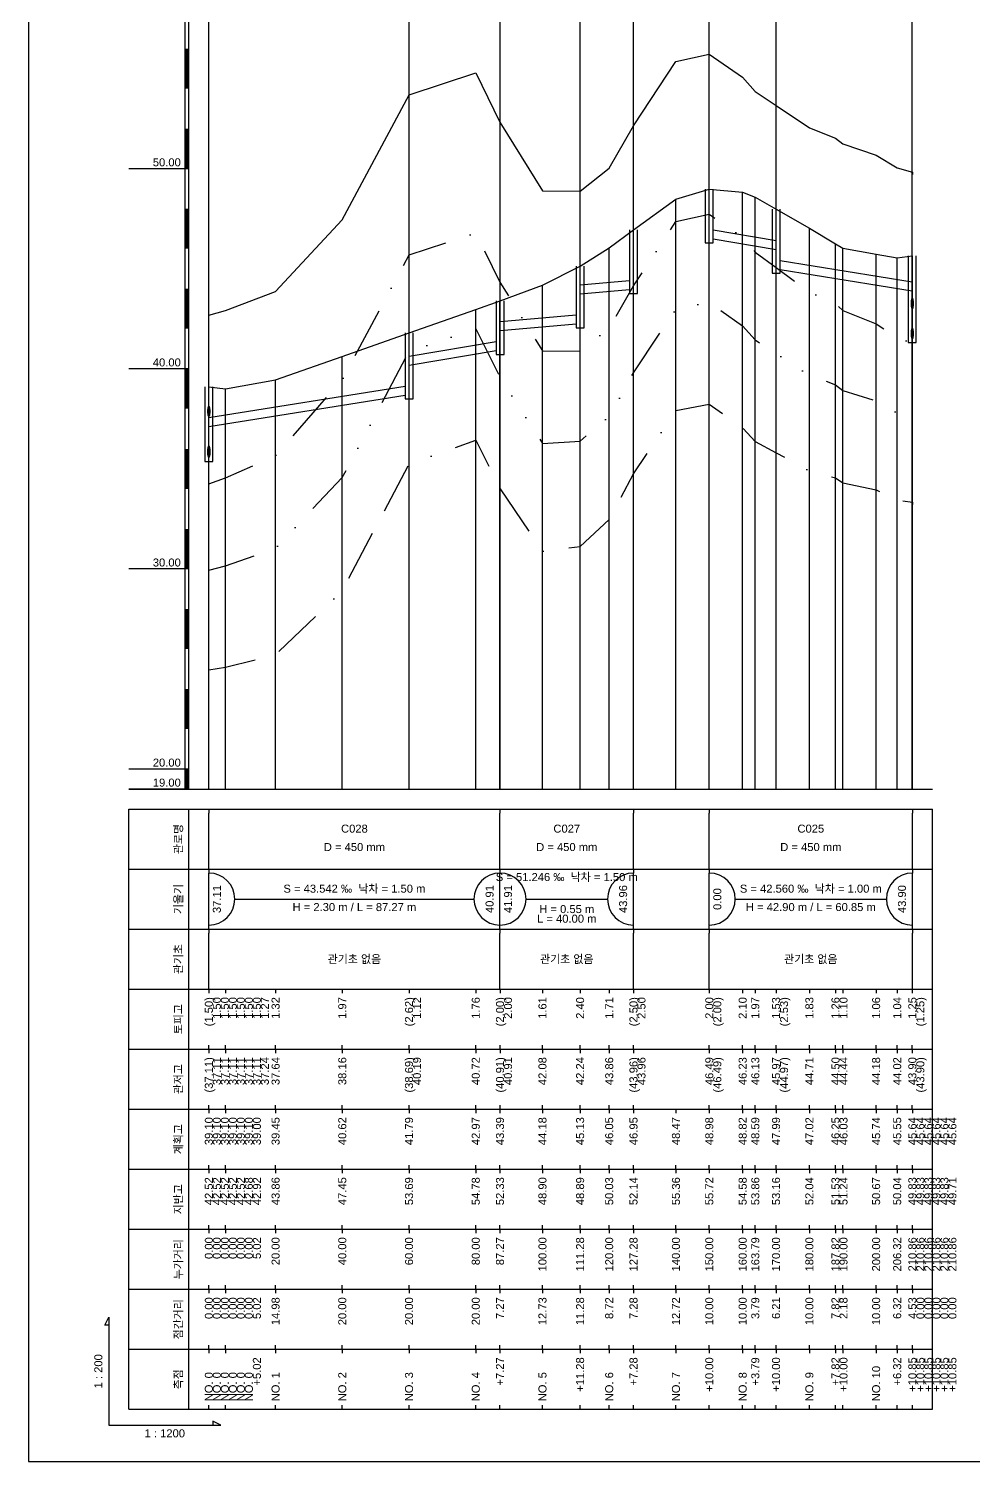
# Model space of a CAD drawing. Header units: millimetres. Extents: x -7351 to 135086, y 1419 to 5643.
# Drawn here: x 43437.4 to 43673.3, y 1419 to 1777 of the extents above; entities that cross this region are included whole.
import ezdxf
from ezdxf.enums import TextEntityAlignment as Align

# ---------------------------------------------------------------- set-up
doc = ezdxf.new("R2010")
doc.units = ezdxf.units.MM
for name, pattern in [('BORDER', [44.45, 12.7, -6.35, 12.7, -6.35, 0, -6.35]), ('DASHDOT', [25.4, 12.7, -6.35, 0, -6.35]), ('DIVIDE', [31.75, 12.7, -6.35, 0, -6.35, 0, -6.35])]:
    doc.linetypes.add(name, pattern=pattern)
for name, color, linetype in [('KZ_종단_계획선', 1, 'Continuous'), ('KZ_종단_관로', 4, 'Continuous'), ('KZ_종단_깃발', 7, 'Continuous'), ('KZ_종단_도각', 7, 'Continuous'), ('KZ_종단_맨홀', 4, 'Continuous'), ('KZ_종단_수직선', 7, 'Continuous'), ('KZ_종단_암선1', 56, 'DASHDOT'), ('KZ_종단_암선2', 4, 'DIVIDE'), ('KZ_종단_암선3', 6, 'BORDER'), ('KZ_종단_원형관', 4, 'Continuous'), ('KZ_종단_지반선', 3, 'Continuous'), ('KZ_종단_테이블문자', 7, 'Continuous'), ('KZ_종단_테이블선', 7, 'Continuous'), ('KZ_종단_폴대', 7, 'Continuous')]:
    doc.layers.add(name, color=color, linetype=linetype)
doc.styles.get("Standard").update_dxf_attribs({"font": 'arial.ttf'})

msp = doc.modelspace()

# ---------------------------------------------------------------- linework, layer by layer
at = {"layer": 'KZ_종단_계획선'}
msp.add_lwpolyline([(43482.36, 1687.54), (43482.36, 1687.54), (43482.36, 1687.54), (43482.36, 1687.54), (43482.36, 1687.54), (43482.36, 1687.54), (43486.54, 1687.04), (43499.03, 1689.29), (43515.69, 1695.15), (43532.36, 1701.01), (43549.03, 1706.87), (43555.09, 1709), (43565.69, 1712.94), (43575.09, 1717.69), (43582.36, 1722.31), (43588.42, 1726.79), (43599.03, 1734.39), (43607.36, 1736.93), (43615.69, 1736.14), (43618.85, 1734.97), (43624.03, 1731.97), (43632.36, 1727.15), (43638.88, 1723.27), (43640.69, 1722.19), (43649.03, 1720.72), (43654.3, 1719.79), (43658.07, 1720.24), (43658.07, 1720.24), (43658.07, 1720.24), (43658.07, 1720.24), (43658.07, 1720.24), (43658.07, 1720.24)], dxfattribs=at)
at = {"layer": 'KZ_종단_관로'}
for p, q in [((43608.36, 1726.74), (43624.03, 1724.13)), ((43608.36, 1724.49), (43624.03, 1721.88)), ((43625.03, 1719.13), (43658.07, 1713.79)), ((43625.03, 1716.88), (43658.07, 1711.54)), ((43575.09, 1712.99), (43587.42, 1714.09)), ((43575.09, 1710.74), (43587.42, 1711.84)), ((43555.09, 1703.84), (43574.09, 1705.49)), ((43555.09, 1701.59), (43574.09, 1703.24)), ((43532.36, 1695.24), (43554.09, 1698.84)), ((43532.36, 1692.99), (43554.09, 1696.59)), ((43482.36, 1679.84), (43531.36, 1687.74)), ((43482.36, 1677.59), (43531.36, 1685.49))]:
    msp.add_line(p, q, dxfattribs=at)
at = {"layer": 'KZ_종단_깃발'}
for p, q in [((43482.36, 1587.04), (43482.36, 1810.65)), ((43532.36, 1587.04), (43532.36, 1810.65)), ((43555.09, 1587.04), (43555.09, 1810.65)), ((43575.09, 1587.04), (43575.09, 1810.65)), ((43588.42, 1587.04), (43588.42, 1810.65)), ((43607.36, 1587.04), (43607.36, 1810.65)), ((43624.03, 1587.04), (43624.03, 1810.65)), ((43658.07, 1587.04), (43658.07, 1810.65))]:
    msp.add_line(p, q, dxfattribs=at)
at = {"layer": 'KZ_종단_도각'}
msp.add_lwpolyline([(43437.36, 1419.04), (44278.36, 1419.04), (44278.36, 2013.04), (43437.36, 2013.04)], close=True, dxfattribs=at)
at = {"layer": 'KZ_종단_맨홀'}
for points in [[(43606.36, 1736.93), (43606.36, 1723.55), (43608.36, 1723.55), (43608.36, 1736.93)], [(43623.03, 1731.97), (43623.03, 1715.94), (43625.03, 1715.94), (43625.03, 1731.97)], [(43587.42, 1726.79), (43587.42, 1710.9), (43589.42, 1710.9), (43589.42, 1726.79)], [(43657.07, 1720.24), (43657.07, 1698.6), (43659.07, 1698.6), (43659.07, 1720.24)], [(43574.09, 1717.69), (43574.09, 1702.3), (43576.09, 1702.3), (43576.09, 1717.69)], [(43554.09, 1709), (43554.09, 1695.65), (43556.09, 1695.65), (43556.09, 1709)], [(43531.36, 1701.01), (43531.36, 1684.55), (43533.36, 1684.55), (43533.36, 1701.01)], [(43481.36, 1687.54), (43481.36, 1668.88), (43483.36, 1668.88), (43483.36, 1687.54)]]:
    msp.add_lwpolyline(points, dxfattribs=at)
at = {"layer": 'KZ_종단_수직선'}
for p, q in [((43607.36, 1587.04), (43607.36, 1736.93)), ((43599.03, 1587.04), (43599.03, 1734.39)), ((43615.69, 1587.04), (43615.69, 1736.14)), ((43618.85, 1587.04), (43618.85, 1734.97)), ((43624.03, 1587.04), (43624.03, 1731.97)), ((43588.43, 1587.04), (43588.43, 1726.79)), ((43632.36, 1587.04), (43632.36, 1727.15)), ((43582.36, 1587.04), (43582.36, 1722.31)), ((43638.88, 1587.04), (43638.88, 1723.27)), ((43640.69, 1587.04), (43640.69, 1722.19)), ((43649.03, 1587.04), (43649.03, 1720.72)), ((43654.29, 1587.04), (43654.29, 1719.79)), ((43658.08, 1587.04), (43658.08, 1720.24)), ((43658.08, 1587.04), (43658.08, 1720.24)), ((43658.08, 1587.04), (43658.08, 1720.24)), ((43658.08, 1587.04), (43658.08, 1720.24)), ((43658.08, 1587.04), (43658.08, 1720.24)), ((43658.08, 1587.04), (43658.08, 1720.24)), ((43575.09, 1587.04), (43575.09, 1717.69)), ((43565.69, 1587.04), (43565.69, 1712.94)), ((43555.08, 1587.04), (43555.08, 1709)), ((43549.03, 1587.04), (43549.03, 1706.87)), ((43532.36, 1587.04), (43532.36, 1701.01)), ((43515.69, 1587.04), (43515.69, 1695.15)), ((43482.36, 1587.04), (43482.36, 1687.54)), ((43482.36, 1587.04), (43482.36, 1687.54)), ((43482.36, 1587.04), (43482.36, 1687.54)), ((43482.36, 1587.04), (43482.36, 1687.54)), ((43482.36, 1587.04), (43482.36, 1687.54)), ((43482.36, 1587.04), (43482.36, 1687.54)), ((43482.36, 1587.04), (43482.36, 1687.54)), ((43482.36, 1587.04), (43482.36, 1687.54)), ((43482.36, 1587.04), (43482.36, 1687.54)), ((43482.36, 1587.04), (43482.36, 1687.54)), ((43482.36, 1587.04), (43482.36, 1687.54)), ((43486.54, 1587.04), (43486.54, 1687.04)), ((43499.03, 1587.04), (43499.03, 1689.29))]:
    msp.add_line(p, q, dxfattribs=at)
at = {"layer": 'KZ_종단_암선1', "flags": 128}
msp.add_lwpolyline([(43482.36, 1662.53), (43482.36, 1662.53), (43482.36, 1662.53), (43482.36, 1662.53), (43482.36, 1662.53), (43482.36, 1663.33), (43486.54, 1664.79), (43499.03, 1670.34), (43515.69, 1689.29), (43532.36, 1720.48), (43549.03, 1725.96), (43555.08, 1713.7), (43565.69, 1696.51), (43575.09, 1696.47), (43582.36, 1702.2), (43588.43, 1712.75), (43599.03, 1728.82), (43607.36, 1730.65), (43615.69, 1724.95), (43618.85, 1721.21), (43624.03, 1717.39), (43632.36, 1711.24), (43638.88, 1708.25), (43640.69, 1706.65), (43649.03, 1703.3), (43654.29, 1699.79), (43658.08, 1698.49), (43658.08, 1698.49), (43658.08, 1698.49), (43658.08, 1698.49), (43658.08, 1698.49), (43658.08, 1697.89)], dxfattribs=at)
at = {"layer": 'KZ_종단_암선2', "flags": 128}
msp.add_lwpolyline([(43482.36, 1640.92), (43482.36, 1640.92), (43482.36, 1640.92), (43482.36, 1640.92), (43482.36, 1640.92), (43482.36, 1641.73), (43486.54, 1642.81), (43499.03, 1647.24), (43515.69, 1664.84), (43532.36, 1696.31), (43549.03, 1702.07), (43555.08, 1689.91), (43565.69, 1673.4), (43575.09, 1673.95), (43582.36, 1680.14), (43588.43, 1691.07), (43599.03, 1706.97), (43607.36, 1708.67), (43615.69, 1702.82), (43618.85, 1699.24), (43624.03, 1695.88), (43632.36, 1690.48), (43638.88, 1688.07), (43640.69, 1686.64), (43649.03, 1684.03), (43654.29, 1680.99), (43658.08, 1680.03), (43658.08, 1680.03), (43658.08, 1680.03), (43658.08, 1680.03), (43658.08, 1680.03), (43658.08, 1679.43)], dxfattribs=at)
at = {"layer": 'KZ_종단_암선3', "flags": 128}
msp.add_lwpolyline([(43482.36, 1615.99), (43482.36, 1615.99), (43482.36, 1615.99), (43482.36, 1615.99), (43482.36, 1615.99), (43482.36, 1616.8), (43486.54, 1617.45), (43499.03, 1620.59), (43515.69, 1636.62), (43532.36, 1668.27), (43549.03, 1674.21), (43555.08, 1662.12), (43565.69, 1646.41), (43575.09, 1647.68), (43582.36, 1654.43), (43588.43, 1665.83), (43599.03, 1681.61), (43607.36, 1683.22), (43615.69, 1677.28), (43618.85, 1673.89), (43624.03, 1671.07), (43632.36, 1666.52), (43638.88, 1664.79), (43640.69, 1663.54), (43649.03, 1661.79), (43654.29, 1659.3), (43658.08, 1658.72), (43658.08, 1658.72), (43658.08, 1658.72), (43658.08, 1658.72), (43658.08, 1658.72), (43658.08, 1658.13)], dxfattribs=at)
at = {"layer": 'KZ_종단_원형관'}
for p, q in [((43657.85, 1708.35), (43657.86, 1708.58)), ((43657.86, 1708.13), (43657.85, 1708.35)), ((43657.86, 1708.58), (43657.87, 1708.8)), ((43657.87, 1707.9), (43657.86, 1708.13)), ((43657.87, 1708.8), (43657.88, 1709.01)), ((43657.88, 1707.7), (43657.87, 1707.9)), ((43657.88, 1709.01), (43657.9, 1709.2)), ((43657.9, 1707.51), (43657.88, 1707.7)), ((43657.9, 1709.2), (43657.93, 1709.36)), ((43657.93, 1709.36), (43657.96, 1709.49)), ((43657.96, 1709.49), (43658, 1709.59)), ((43658, 1709.59), (43658.03, 1709.65)), ((43658.03, 1709.65), (43658.07, 1709.67)), ((43658.07, 1709.67), (43658.11, 1709.65)), ((43658.11, 1709.65), (43658.15, 1709.59)), ((43658.15, 1709.59), (43658.18, 1709.49)), ((43658.18, 1709.49), (43658.21, 1709.36)), ((43658.21, 1709.36), (43658.24, 1709.2)), ((43658.24, 1709.2), (43658.26, 1709.01)), ((43658.26, 1707.7), (43658.24, 1707.51)), ((43658.26, 1709.01), (43658.28, 1708.8)), ((43658.28, 1707.9), (43658.26, 1707.7)), ((43658.28, 1708.8), (43658.29, 1708.58)), ((43658.29, 1708.13), (43658.28, 1707.9)), ((43658.29, 1708.58), (43658.29, 1708.35)), ((43658.29, 1708.35), (43658.29, 1708.13)), ((43657.93, 1707.35), (43657.9, 1707.51)), ((43657.96, 1707.21), (43657.93, 1707.35)), ((43658, 1707.12), (43657.96, 1707.21)), ((43658.03, 1707.06), (43658, 1707.12)), ((43658.07, 1707.04), (43658.03, 1707.06)), ((43658.11, 1707.06), (43658.07, 1707.04)), ((43658.15, 1707.12), (43658.11, 1707.06)), ((43658.18, 1707.21), (43658.15, 1707.12)), ((43658.21, 1707.35), (43658.18, 1707.21)), ((43658.24, 1707.51), (43658.21, 1707.35)), ((43657.85, 1700.85), (43657.86, 1701.08)), ((43657.86, 1700.63), (43657.85, 1700.85)), ((43657.86, 1701.08), (43657.87, 1701.3)), ((43657.87, 1700.4), (43657.86, 1700.63)), ((43657.87, 1701.3), (43657.88, 1701.51)), ((43657.88, 1701.51), (43657.9, 1701.7)), ((43657.9, 1701.7), (43657.93, 1701.86)), ((43657.93, 1701.86), (43657.96, 1701.99)), ((43657.96, 1701.99), (43658, 1702.09)), ((43658, 1702.09), (43658.03, 1702.15)), ((43658.03, 1702.15), (43658.07, 1702.17)), ((43658.07, 1702.17), (43658.11, 1702.15)), ((43658.11, 1702.15), (43658.15, 1702.09)), ((43658.15, 1702.09), (43658.18, 1701.99)), ((43658.18, 1701.99), (43658.21, 1701.86)), ((43658.21, 1701.86), (43658.24, 1701.7)), ((43658.24, 1701.7), (43658.26, 1701.51)), ((43658.26, 1701.51), (43658.28, 1701.3)), ((43658.28, 1701.3), (43658.29, 1701.08)), ((43658.29, 1700.63), (43658.28, 1700.4)), ((43658.29, 1701.08), (43658.29, 1700.85)), ((43658.29, 1700.85), (43658.29, 1700.63)), ((43657.88, 1700.2), (43657.87, 1700.4)), ((43657.9, 1700.01), (43657.88, 1700.2)), ((43657.93, 1699.85), (43657.9, 1700.01)), ((43657.96, 1699.71), (43657.93, 1699.85)), ((43658, 1699.62), (43657.96, 1699.71)), ((43658.03, 1699.56), (43658, 1699.62)), ((43658.07, 1699.54), (43658.03, 1699.56)), ((43658.11, 1699.56), (43658.07, 1699.54)), ((43658.15, 1699.62), (43658.11, 1699.56)), ((43658.18, 1699.71), (43658.15, 1699.62)), ((43658.21, 1699.85), (43658.18, 1699.71)), ((43658.24, 1700.01), (43658.21, 1699.85)), ((43658.26, 1700.2), (43658.24, 1700.01)), ((43658.28, 1700.4), (43658.26, 1700.2)), ((43482.25, 1682.54), (43482.29, 1682.64)), ((43482.29, 1682.64), (43482.32, 1682.7)), ((43482.32, 1682.7), (43482.36, 1682.72)), ((43482.36, 1682.72), (43482.4, 1682.7)), ((43482.4, 1682.7), (43482.43, 1682.64)), ((43482.43, 1682.64), (43482.47, 1682.54)), ((43482.14, 1681.63), (43482.15, 1681.85)), ((43482.14, 1681.4), (43482.14, 1681.63)), ((43482.14, 1681.18), (43482.14, 1681.4)), ((43482.15, 1680.95), (43482.14, 1681.18)), ((43482.15, 1681.85), (43482.17, 1682.06)), ((43482.17, 1680.75), (43482.15, 1680.95)), ((43482.17, 1682.06), (43482.19, 1682.25)), ((43482.19, 1680.56), (43482.17, 1680.75)), ((43482.19, 1682.25), (43482.22, 1682.41)), ((43482.22, 1680.4), (43482.19, 1680.56)), ((43482.22, 1682.41), (43482.25, 1682.54)), ((43482.25, 1680.26), (43482.22, 1680.4)), ((43482.29, 1680.17), (43482.25, 1680.26)), ((43482.32, 1680.11), (43482.29, 1680.17)), ((43482.36, 1680.09), (43482.32, 1680.11)), ((43482.4, 1680.11), (43482.36, 1680.09)), ((43482.43, 1680.17), (43482.4, 1680.11)), ((43482.47, 1680.26), (43482.43, 1680.17)), ((43482.47, 1682.54), (43482.5, 1682.41)), ((43482.5, 1680.4), (43482.47, 1680.26)), ((43482.5, 1682.41), (43482.53, 1682.25)), ((43482.53, 1680.56), (43482.5, 1680.4)), ((43482.53, 1682.25), (43482.55, 1682.06)), ((43482.55, 1680.75), (43482.53, 1680.56)), ((43482.55, 1682.06), (43482.57, 1681.85)), ((43482.57, 1680.95), (43482.55, 1680.75)), ((43482.57, 1681.85), (43482.58, 1681.63)), ((43482.58, 1681.18), (43482.57, 1680.95)), ((43482.58, 1681.63), (43482.58, 1681.4)), ((43482.58, 1681.4), (43482.58, 1681.18)), ((43482.13, 1671.8), (43482.15, 1672.03)), ((43482.15, 1672.03), (43482.17, 1672.24)), ((43482.17, 1672.24), (43482.2, 1672.42)), ((43482.2, 1672.42), (43482.24, 1672.56)), ((43482.24, 1672.56), (43482.28, 1672.67)), ((43482.28, 1672.67), (43482.32, 1672.74)), ((43482.32, 1672.74), (43482.36, 1672.76)), ((43482.36, 1672.76), (43482.4, 1672.74)), ((43482.4, 1672.74), (43482.44, 1672.67)), ((43482.44, 1672.67), (43482.48, 1672.56)), ((43482.48, 1672.56), (43482.52, 1672.42)), ((43482.52, 1672.42), (43482.55, 1672.24)), ((43482.55, 1672.24), (43482.57, 1672.03)), ((43482.57, 1672.03), (43482.59, 1671.8)), ((43482.12, 1671.55), (43482.13, 1671.8)), ((43482.12, 1671.3), (43482.12, 1671.55)), ((43482.12, 1671.05), (43482.12, 1671.3)), ((43482.13, 1670.8), (43482.12, 1671.05)), ((43482.15, 1670.57), (43482.13, 1670.8)), ((43482.17, 1670.36), (43482.15, 1670.57)), ((43482.2, 1670.18), (43482.17, 1670.36)), ((43482.24, 1670.03), (43482.2, 1670.18)), ((43482.28, 1669.93), (43482.24, 1670.03)), ((43482.32, 1669.86), (43482.28, 1669.93)), ((43482.36, 1669.84), (43482.32, 1669.86)), ((43482.4, 1669.86), (43482.36, 1669.84)), ((43482.44, 1669.93), (43482.4, 1669.86)), ((43482.48, 1670.03), (43482.44, 1669.93)), ((43482.52, 1670.18), (43482.48, 1670.03)), ((43482.55, 1670.36), (43482.52, 1670.18)), ((43482.57, 1670.57), (43482.55, 1670.36)), ((43482.59, 1670.8), (43482.57, 1670.57)), ((43482.59, 1671.8), (43482.6, 1671.55)), ((43482.6, 1671.05), (43482.59, 1670.8)), ((43482.6, 1671.55), (43482.6, 1671.3)), ((43482.6, 1671.3), (43482.6, 1671.05))]:
    msp.add_line(p, q, dxfattribs=at)
at = {"layer": 'KZ_종단_지반선', "flags": 128}
msp.add_lwpolyline([(43482.36, 1704.63), (43482.36, 1704.63), (43482.36, 1704.63), (43482.36, 1704.63), (43482.36, 1704.63), (43482.36, 1705.44), (43486.54, 1706.62), (43499.03, 1711.35), (43515.69, 1729.29), (43532.36, 1760.48), (43549.03, 1765.96), (43555.08, 1753.7), (43565.69, 1736.51), (43575.09, 1736.47), (43582.36, 1742.2), (43588.43, 1752.75), (43599.03, 1768.82), (43607.36, 1770.65), (43615.69, 1764.95), (43618.85, 1761.34), (43624.03, 1757.86), (43632.36, 1752.25), (43638.88, 1749.69), (43640.69, 1748.22), (43649.03, 1745.41), (43654.29, 1742.25), (43658.08, 1741.19), (43658.08, 1741.19), (43658.08, 1741.19), (43658.08, 1741.19), (43658.08, 1741.19), (43658.08, 1740.6)], dxfattribs=at)
at = {"layer": 'KZ_종단_테이블문자'}
for p, q in [((43482.36, 1582.04), (43482.36, 1581.04)), ((43482.36, 1568.04), (43482.36, 1581.04)), ((43555.08, 1582.04), (43555.08, 1581.04)), ((43555.08, 1582.04), (43555.08, 1581.04)), ((43555.08, 1568.04), (43555.08, 1581.04)), ((43555.08, 1568.04), (43555.08, 1581.04)), ((43588.43, 1582.04), (43588.43, 1581.04)), ((43588.43, 1568.04), (43588.43, 1581.04)), ((43607.36, 1582.04), (43607.36, 1581.04)), ((43607.36, 1568.04), (43607.36, 1581.04)), ((43658.08, 1582.04), (43658.08, 1581.04)), ((43658.08, 1568.04), (43658.08, 1581.04)), ((43482.36, 1567.04), (43482.36, 1568.04)), ((43482.36, 1567.04), (43482.36, 1566.04)), ((43482.36, 1553.04), (43482.36, 1566.04)), ((43555.08, 1567.04), (43555.08, 1568.04)), ((43555.08, 1567.04), (43555.08, 1568.04)), ((43555.08, 1567.04), (43555.08, 1566.04)), ((43555.08, 1567.04), (43555.08, 1566.04)), ((43555.08, 1553.04), (43555.08, 1566.04)), ((43555.08, 1553.04), (43555.08, 1566.04)), ((43588.43, 1567.04), (43588.43, 1568.04)), ((43588.43, 1567.04), (43588.43, 1566.04)), ((43588.43, 1553.04), (43588.43, 1566.04)), ((43607.36, 1567.04), (43607.36, 1568.04)), ((43607.36, 1567.04), (43607.36, 1566.04)), ((43607.36, 1553.04), (43607.36, 1566.04)), ((43658.08, 1567.04), (43658.08, 1568.04)), ((43658.08, 1567.04), (43658.08, 1566.04)), ((43658.08, 1553.04), (43658.08, 1566.04)), ((43488.78, 1559.54), (43548.67, 1559.54)), ((43561.5, 1559.54), (43582.01, 1559.54)), ((43613.78, 1559.54), (43651.66, 1559.54)), ((43482.36, 1552.04), (43482.36, 1553.04)), ((43482.36, 1552.04), (43482.36, 1551.04)), ((43482.36, 1538.04), (43482.36, 1551.04)), ((43555.08, 1552.04), (43555.08, 1553.04)), ((43555.08, 1552.04), (43555.08, 1553.04)), ((43555.08, 1552.04), (43555.08, 1551.04)), ((43555.08, 1552.04), (43555.08, 1551.04)), ((43555.08, 1538.04), (43555.08, 1551.04)), ((43555.08, 1538.04), (43555.08, 1551.04)), ((43588.43, 1552.04), (43588.43, 1553.04)), ((43588.43, 1552.04), (43588.43, 1551.04)), ((43588.43, 1538.04), (43588.43, 1551.04)), ((43607.36, 1552.04), (43607.36, 1553.04)), ((43607.36, 1552.04), (43607.36, 1551.04)), ((43607.36, 1538.04), (43607.36, 1551.04)), ((43658.08, 1552.04), (43658.08, 1553.04)), ((43658.08, 1552.04), (43658.08, 1551.04)), ((43658.08, 1538.04), (43658.08, 1551.04)), ((43482.36, 1537.04), (43482.36, 1538.04)), ((43555.08, 1537.04), (43555.08, 1538.04)), ((43555.08, 1537.04), (43555.08, 1538.04)), ((43588.43, 1537.04), (43588.43, 1538.04)), ((43607.36, 1537.04), (43607.36, 1538.04)), ((43658.08, 1537.04), (43658.08, 1538.04))]:
    msp.add_line(p, q, dxfattribs=at)
for centre, start, end in [((43482.36, 1559.54), 270, 90), ((43555.08, 1559.54), 90, 270), ((43555.08, 1559.54), 270, 90), ((43588.43, 1559.54), 90, 270), ((43607.36, 1559.54), 270, 90), ((43658.08, 1559.54), 90, 270)]:
    msp.add_arc(centre, 6.5, start, end, dxfattribs=at)
at = {"layer": 'KZ_종단_테이블선'}
for p, q in [((43462.36, 1587.04), (43663.08, 1587.04)), ((43462.36, 1567.04), (43462.36, 1582.04)), ((43462.36, 1582.04), (43663.08, 1582.04)), ((43477.36, 1567.04), (43477.36, 1582.04)), ((43663.08, 1567.04), (43663.08, 1582.04)), ((43462.36, 1552.04), (43462.36, 1567.04)), ((43462.36, 1567.04), (43663.08, 1567.04)), ((43477.36, 1552.04), (43477.36, 1567.04)), ((43663.08, 1552.04), (43663.08, 1567.04)), ((43462.36, 1537.04), (43462.36, 1552.04)), ((43462.36, 1552.04), (43663.08, 1552.04)), ((43477.36, 1537.04), (43477.36, 1552.04)), ((43663.08, 1537.04), (43663.08, 1552.04)), ((43462.36, 1522.04), (43462.36, 1537.04)), ((43462.36, 1537.04), (43663.08, 1537.04)), ((43477.36, 1522.04), (43477.36, 1537.04)), ((43482.36, 1537.04), (43482.36, 1536.04)), ((43482.36, 1537.04), (43482.36, 1536.04)), ((43482.36, 1537.04), (43482.36, 1536.04)), ((43482.36, 1537.04), (43482.36, 1536.04)), ((43482.36, 1537.04), (43482.36, 1536.04)), ((43482.36, 1537.04), (43482.36, 1536.04)), ((43486.54, 1537.04), (43486.54, 1536.04)), ((43499.03, 1537.04), (43499.03, 1536.04)), ((43515.69, 1537.04), (43515.69, 1536.04)), ((43532.36, 1537.04), (43532.36, 1536.04)), ((43549.03, 1537.04), (43549.03, 1536.04)), ((43555.09, 1537.04), (43555.09, 1536.04)), ((43565.69, 1537.04), (43565.69, 1536.04)), ((43575.09, 1537.04), (43575.09, 1536.04)), ((43582.36, 1537.04), (43582.36, 1536.04)), ((43588.42, 1537.04), (43588.42, 1536.04)), ((43607.36, 1537.04), (43607.36, 1536.04)), ((43615.69, 1537.04), (43615.69, 1536.04)), ((43618.85, 1537.04), (43618.85, 1536.04)), ((43624.03, 1537.04), (43624.03, 1536.04)), ((43632.36, 1537.04), (43632.36, 1536.04)), ((43638.88, 1537.04), (43638.88, 1536.04)), ((43640.69, 1537.04), (43640.69, 1536.04)), ((43649.03, 1537.04), (43649.03, 1536.04)), ((43654.3, 1537.04), (43654.3, 1536.04)), ((43658.07, 1537.04), (43658.07, 1536.04)), ((43663.08, 1522.04), (43663.08, 1537.04)), ((43462.36, 1507.04), (43462.36, 1522.04)), ((43462.36, 1522.04), (43663.08, 1522.04)), ((43477.36, 1507.04), (43477.36, 1522.04)), ((43482.36, 1522.04), (43482.36, 1523.04)), ((43482.36, 1522.04), (43482.36, 1523.04)), ((43482.36, 1522.04), (43482.36, 1523.04)), ((43482.36, 1522.04), (43482.36, 1523.04)), ((43482.36, 1522.04), (43482.36, 1523.04)), ((43482.36, 1522.04), (43482.36, 1523.04)), ((43482.36, 1522.04), (43482.36, 1521.04)), ((43482.36, 1522.04), (43482.36, 1521.04)), ((43482.36, 1522.04), (43482.36, 1521.04)), ((43482.36, 1522.04), (43482.36, 1521.04)), ((43482.36, 1522.04), (43482.36, 1521.04)), ((43482.36, 1522.04), (43482.36, 1521.04)), ((43486.54, 1522.04), (43486.54, 1523.04)), ((43486.54, 1522.04), (43486.54, 1521.04)), ((43499.03, 1522.04), (43499.03, 1523.04)), ((43499.03, 1522.04), (43499.03, 1521.04)), ((43515.69, 1522.04), (43515.69, 1523.04)), ((43515.69, 1522.04), (43515.69, 1521.04)), ((43532.36, 1522.04), (43532.36, 1523.04)), ((43532.36, 1522.04), (43532.36, 1521.04)), ((43549.03, 1522.04), (43549.03, 1523.04)), ((43549.03, 1522.04), (43549.03, 1521.04)), ((43555.09, 1522.04), (43555.09, 1523.04)), ((43555.09, 1522.04), (43555.09, 1521.04)), ((43565.69, 1522.04), (43565.69, 1523.04)), ((43565.69, 1522.04), (43565.69, 1521.04)), ((43575.09, 1522.04), (43575.09, 1523.04)), ((43575.09, 1522.04), (43575.09, 1521.04)), ((43582.36, 1522.04), (43582.36, 1523.04)), ((43582.36, 1522.04), (43582.36, 1521.04)), ((43588.42, 1522.04), (43588.42, 1523.04)), ((43588.42, 1522.04), (43588.42, 1521.04)), ((43607.36, 1522.04), (43607.36, 1523.04)), ((43607.36, 1522.04), (43607.36, 1521.04)), ((43615.69, 1522.04), (43615.69, 1523.04)), ((43615.69, 1522.04), (43615.69, 1521.04)), ((43618.85, 1522.04), (43618.85, 1523.04)), ((43618.85, 1522.04), (43618.85, 1521.04)), ((43624.03, 1522.04), (43624.03, 1523.04)), ((43624.03, 1522.04), (43624.03, 1521.04)), ((43632.36, 1522.04), (43632.36, 1523.04)), ((43632.36, 1522.04), (43632.36, 1521.04)), ((43638.88, 1522.04), (43638.88, 1523.04)), ((43638.88, 1522.04), (43638.88, 1521.04)), ((43640.69, 1522.04), (43640.69, 1523.04)), ((43640.69, 1522.04), (43640.69, 1521.04)), ((43649.03, 1522.04), (43649.03, 1523.04)), ((43649.03, 1522.04), (43649.03, 1521.04)), ((43654.3, 1522.04), (43654.3, 1523.04)), ((43654.3, 1522.04), (43654.3, 1521.04)), ((43658.07, 1522.04), (43658.07, 1523.04)), ((43658.07, 1522.04), (43658.07, 1521.04)), ((43663.08, 1507.04), (43663.08, 1522.04)), ((43482.36, 1507.04), (43482.36, 1508.04)), ((43482.36, 1507.04), (43482.36, 1508.04)), ((43482.36, 1507.04), (43482.36, 1508.04)), ((43482.36, 1507.04), (43482.36, 1508.04)), ((43482.36, 1507.04), (43482.36, 1508.04)), ((43482.36, 1507.04), (43482.36, 1508.04)), ((43486.54, 1507.04), (43486.54, 1508.04)), ((43499.03, 1507.04), (43499.03, 1508.04)), ((43515.69, 1507.04), (43515.69, 1508.04)), ((43532.36, 1507.04), (43532.36, 1508.04)), ((43549.03, 1507.04), (43549.03, 1508.04)), ((43555.09, 1507.04), (43555.09, 1508.04)), ((43565.69, 1507.04), (43565.69, 1508.04)), ((43575.09, 1507.04), (43575.09, 1508.04)), ((43582.36, 1507.04), (43582.36, 1508.04)), ((43588.42, 1507.04), (43588.42, 1508.04)), ((43607.36, 1507.04), (43607.36, 1508.04)), ((43615.69, 1507.04), (43615.69, 1508.04)), ((43618.85, 1507.04), (43618.85, 1508.04)), ((43624.03, 1507.04), (43624.03, 1508.04)), ((43632.36, 1507.04), (43632.36, 1508.04)), ((43638.88, 1507.04), (43638.88, 1508.04)), ((43640.69, 1507.04), (43640.69, 1508.04)), ((43649.03, 1507.04), (43649.03, 1508.04)), ((43654.3, 1507.04), (43654.3, 1508.04)), ((43658.07, 1507.04), (43658.07, 1508.04)), ((43462.36, 1492.04), (43462.36, 1507.04)), ((43462.36, 1507.04), (43663.08, 1507.04)), ((43477.36, 1492.04), (43477.36, 1507.04)), ((43482.36, 1507.04), (43482.36, 1506.04)), ((43482.36, 1507.04), (43482.36, 1506.04)), ((43482.36, 1507.04), (43482.36, 1506.04)), ((43482.36, 1507.04), (43482.36, 1506.04)), ((43482.36, 1507.04), (43482.36, 1506.04)), ((43482.36, 1507.04), (43482.36, 1506.04)), ((43486.54, 1507.04), (43486.54, 1506.04)), ((43499.03, 1507.04), (43499.03, 1506.04)), ((43515.69, 1507.04), (43515.69, 1506.04)), ((43532.36, 1507.04), (43532.36, 1506.04)), ((43549.03, 1507.04), (43549.03, 1506.04)), ((43555.08, 1507.04), (43555.08, 1506.04)), ((43565.69, 1507.04), (43565.69, 1506.04)), ((43575.09, 1507.04), (43575.09, 1506.04)), ((43582.36, 1507.04), (43582.36, 1506.04)), ((43588.43, 1507.04), (43588.43, 1506.04)), ((43599.03, 1507.04), (43599.03, 1506.04)), ((43607.36, 1507.04), (43607.36, 1506.04)), ((43615.69, 1507.04), (43615.69, 1506.04)), ((43618.85, 1507.04), (43618.85, 1506.04)), ((43624.03, 1507.04), (43624.03, 1506.04)), ((43632.36, 1507.04), (43632.36, 1506.04)), ((43638.88, 1507.04), (43638.88, 1506.04)), ((43640.69, 1507.04), (43640.69, 1506.04)), ((43649.03, 1507.04), (43649.03, 1506.04)), ((43654.29, 1507.04), (43654.29, 1506.04)), ((43658.08, 1507.04), (43658.08, 1506.04)), ((43658.08, 1507.04), (43658.08, 1506.04)), ((43658.08, 1507.04), (43658.08, 1506.04)), ((43658.08, 1507.04), (43658.08, 1506.04)), ((43658.08, 1507.04), (43658.08, 1506.04)), ((43658.08, 1507.04), (43658.08, 1506.04)), ((43663.08, 1492.04), (43663.08, 1507.04)), ((43482.36, 1492.04), (43482.36, 1493.04)), ((43482.36, 1492.04), (43482.36, 1493.04)), ((43482.36, 1492.04), (43482.36, 1493.04)), ((43482.36, 1492.04), (43482.36, 1493.04)), ((43482.36, 1492.04), (43482.36, 1493.04)), ((43482.36, 1492.04), (43482.36, 1493.04)), ((43486.54, 1492.04), (43486.54, 1493.04)), ((43499.03, 1492.04), (43499.03, 1493.04)), ((43515.69, 1492.04), (43515.69, 1493.04)), ((43532.36, 1492.04), (43532.36, 1493.04)), ((43549.03, 1492.04), (43549.03, 1493.04)), ((43555.08, 1492.04), (43555.08, 1493.04)), ((43565.69, 1492.04), (43565.69, 1493.04)), ((43575.09, 1492.04), (43575.09, 1493.04)), ((43582.36, 1492.04), (43582.36, 1493.04)), ((43588.43, 1492.04), (43588.43, 1493.04)), ((43599.03, 1492.04), (43599.03, 1493.04)), ((43607.36, 1492.04), (43607.36, 1493.04)), ((43615.69, 1492.04), (43615.69, 1493.04)), ((43618.85, 1492.04), (43618.85, 1493.04)), ((43624.03, 1492.04), (43624.03, 1493.04)), ((43632.36, 1492.04), (43632.36, 1493.04)), ((43638.88, 1492.04), (43638.88, 1493.04)), ((43640.69, 1492.04), (43640.69, 1493.04)), ((43649.03, 1492.04), (43649.03, 1493.04)), ((43654.29, 1492.04), (43654.29, 1493.04)), ((43658.08, 1492.04), (43658.08, 1493.04)), ((43658.08, 1492.04), (43658.08, 1493.04)), ((43658.08, 1492.04), (43658.08, 1493.04)), ((43658.08, 1492.04), (43658.08, 1493.04)), ((43658.08, 1492.04), (43658.08, 1493.04)), ((43658.08, 1492.04), (43658.08, 1493.04)), ((43462.36, 1477.04), (43462.36, 1492.04)), ((43462.36, 1492.04), (43663.08, 1492.04)), ((43477.36, 1477.04), (43477.36, 1492.04)), ((43482.36, 1492.04), (43482.36, 1491.04)), ((43482.36, 1492.04), (43482.36, 1491.04)), ((43482.36, 1492.04), (43482.36, 1491.04)), ((43482.36, 1492.04), (43482.36, 1491.04)), ((43482.36, 1492.04), (43482.36, 1491.04)), ((43482.36, 1492.04), (43482.36, 1491.04)), ((43486.54, 1492.04), (43486.54, 1491.04)), ((43499.03, 1492.04), (43499.03, 1491.04)), ((43515.69, 1492.04), (43515.69, 1491.04)), ((43532.36, 1492.04), (43532.36, 1491.04)), ((43549.03, 1492.04), (43549.03, 1491.04)), ((43555.08, 1492.04), (43555.08, 1491.04)), ((43565.69, 1492.04), (43565.69, 1491.04)), ((43575.09, 1492.04), (43575.09, 1491.04)), ((43582.36, 1492.04), (43582.36, 1491.04)), ((43588.43, 1492.04), (43588.43, 1491.04)), ((43599.03, 1492.04), (43599.03, 1491.04)), ((43607.36, 1492.04), (43607.36, 1491.04)), ((43615.69, 1492.04), (43615.69, 1491.04)), ((43618.85, 1492.04), (43618.85, 1491.04)), ((43624.03, 1492.04), (43624.03, 1491.04)), ((43632.36, 1492.04), (43632.36, 1491.04)), ((43638.88, 1492.04), (43638.88, 1491.04)), ((43640.69, 1492.04), (43640.69, 1491.04)), ((43649.03, 1492.04), (43649.03, 1491.04)), ((43654.29, 1492.04), (43654.29, 1491.04)), ((43658.08, 1492.04), (43658.08, 1491.04)), ((43658.08, 1492.04), (43658.08, 1491.04)), ((43658.08, 1492.04), (43658.08, 1491.04)), ((43658.08, 1492.04), (43658.08, 1491.04)), ((43658.08, 1492.04), (43658.08, 1491.04)), ((43658.08, 1492.04), (43658.08, 1491.04)), ((43663.08, 1477.04), (43663.08, 1492.04)), ((43462.36, 1462.04), (43462.36, 1477.04)), ((43462.36, 1477.04), (43663.08, 1477.04)), ((43477.36, 1462.04), (43477.36, 1477.04)), ((43482.36, 1477.04), (43482.36, 1478.04)), ((43482.36, 1477.04), (43482.36, 1478.04)), ((43482.36, 1477.04), (43482.36, 1478.04)), ((43482.36, 1477.04), (43482.36, 1478.04)), ((43482.36, 1477.04), (43482.36, 1478.04)), ((43482.36, 1477.04), (43482.36, 1478.04)), ((43482.36, 1477.04), (43482.36, 1476.04)), ((43482.36, 1477.04), (43482.36, 1476.04)), ((43482.36, 1477.04), (43482.36, 1476.04)), ((43482.36, 1477.04), (43482.36, 1476.04)), ((43482.36, 1477.04), (43482.36, 1476.04)), ((43482.36, 1477.04), (43482.36, 1476.04)), ((43486.54, 1477.04), (43486.54, 1478.04)), ((43486.54, 1477.04), (43486.54, 1476.04)), ((43499.03, 1477.04), (43499.03, 1478.04)), ((43499.03, 1477.04), (43499.03, 1476.04)), ((43515.69, 1477.04), (43515.69, 1478.04)), ((43515.69, 1477.04), (43515.69, 1476.04)), ((43532.36, 1477.04), (43532.36, 1478.04)), ((43532.36, 1477.04), (43532.36, 1476.04)), ((43549.03, 1477.04), (43549.03, 1478.04)), ((43549.03, 1477.04), (43549.03, 1476.04)), ((43555.08, 1477.04), (43555.08, 1478.04)), ((43555.08, 1477.04), (43555.08, 1476.04)), ((43565.69, 1477.04), (43565.69, 1478.04)), ((43565.69, 1477.04), (43565.69, 1476.04)), ((43575.09, 1477.04), (43575.09, 1478.04)), ((43575.09, 1477.04), (43575.09, 1476.04)), ((43582.36, 1477.04), (43582.36, 1478.04)), ((43582.36, 1477.04), (43582.36, 1476.04)), ((43588.43, 1477.04), (43588.43, 1478.04)), ((43588.43, 1477.04), (43588.43, 1476.04)), ((43599.03, 1477.04), (43599.03, 1478.04)), ((43599.03, 1477.04), (43599.03, 1476.04)), ((43607.36, 1477.04), (43607.36, 1478.04)), ((43607.36, 1477.04), (43607.36, 1476.04)), ((43615.69, 1477.04), (43615.69, 1478.04)), ((43615.69, 1477.04), (43615.69, 1476.04)), ((43618.85, 1477.04), (43618.85, 1478.04)), ((43618.85, 1477.04), (43618.85, 1476.04)), ((43624.03, 1477.04), (43624.03, 1478.04)), ((43624.03, 1477.04), (43624.03, 1476.04)), ((43632.36, 1477.04), (43632.36, 1478.04)), ((43632.36, 1477.04), (43632.36, 1476.04)), ((43638.88, 1477.04), (43638.88, 1478.04)), ((43638.88, 1477.04), (43638.88, 1476.04)), ((43640.69, 1477.04), (43640.69, 1478.04)), ((43640.69, 1477.04), (43640.69, 1476.04)), ((43649.03, 1477.04), (43649.03, 1478.04)), ((43649.03, 1477.04), (43649.03, 1476.04)), ((43654.29, 1477.04), (43654.29, 1478.04)), ((43654.29, 1477.04), (43654.29, 1476.04)), ((43658.08, 1477.04), (43658.08, 1478.04)), ((43658.08, 1477.04), (43658.08, 1478.04)), ((43658.08, 1477.04), (43658.08, 1478.04)), ((43658.08, 1477.04), (43658.08, 1478.04)), ((43658.08, 1477.04), (43658.08, 1478.04)), ((43658.08, 1477.04), (43658.08, 1478.04)), ((43658.08, 1477.04), (43658.08, 1476.04)), ((43658.08, 1477.04), (43658.08, 1476.04)), ((43658.08, 1477.04), (43658.08, 1476.04)), ((43658.08, 1477.04), (43658.08, 1476.04)), ((43658.08, 1477.04), (43658.08, 1476.04)), ((43658.08, 1477.04), (43658.08, 1476.04)), ((43663.08, 1462.04), (43663.08, 1477.04)), ((43462.36, 1447.04), (43462.36, 1462.04)), ((43462.36, 1462.04), (43663.08, 1462.04)), ((43477.36, 1447.04), (43477.36, 1462.04)), ((43482.36, 1462.04), (43482.36, 1463.04)), ((43482.36, 1462.04), (43482.36, 1463.04)), ((43482.36, 1462.04), (43482.36, 1463.04)), ((43482.36, 1462.04), (43482.36, 1463.04)), ((43482.36, 1462.04), (43482.36, 1463.04)), ((43482.36, 1462.04), (43482.36, 1463.04)), ((43482.36, 1462.04), (43482.36, 1461.04)), ((43482.36, 1462.04), (43482.36, 1461.04)), ((43482.36, 1462.04), (43482.36, 1461.04)), ((43482.36, 1462.04), (43482.36, 1461.04)), ((43482.36, 1462.04), (43482.36, 1461.04)), ((43482.36, 1462.04), (43482.36, 1461.04)), ((43486.54, 1462.04), (43486.54, 1463.04)), ((43486.54, 1462.04), (43486.54, 1461.04)), ((43499.03, 1462.04), (43499.03, 1463.04)), ((43499.03, 1462.04), (43499.03, 1461.04)), ((43515.69, 1462.04), (43515.69, 1463.04)), ((43515.69, 1462.04), (43515.69, 1461.04)), ((43532.36, 1462.04), (43532.36, 1463.04)), ((43532.36, 1462.04), (43532.36, 1461.04)), ((43549.03, 1462.04), (43549.03, 1463.04)), ((43549.03, 1462.04), (43549.03, 1461.04)), ((43555.08, 1462.04), (43555.08, 1463.04)), ((43555.08, 1462.04), (43555.08, 1461.04)), ((43565.69, 1462.04), (43565.69, 1463.04)), ((43565.69, 1462.04), (43565.69, 1461.04)), ((43575.09, 1462.04), (43575.09, 1463.04)), ((43575.09, 1462.04), (43575.09, 1461.04)), ((43582.36, 1462.04), (43582.36, 1463.04)), ((43582.36, 1462.04), (43582.36, 1461.04)), ((43588.43, 1462.04), (43588.43, 1463.04)), ((43588.43, 1462.04), (43588.43, 1461.04)), ((43599.03, 1462.04), (43599.03, 1463.04)), ((43599.03, 1462.04), (43599.03, 1461.04)), ((43607.36, 1462.04), (43607.36, 1463.04)), ((43607.36, 1462.04), (43607.36, 1461.04)), ((43615.69, 1462.04), (43615.69, 1463.04)), ((43615.69, 1462.04), (43615.69, 1461.04)), ((43618.85, 1462.04), (43618.85, 1463.04)), ((43618.85, 1462.04), (43618.85, 1461.04)), ((43624.03, 1462.04), (43624.03, 1463.04)), ((43624.03, 1462.04), (43624.03, 1461.04)), ((43632.36, 1462.04), (43632.36, 1463.04)), ((43632.36, 1462.04), (43632.36, 1461.04)), ((43638.88, 1462.04), (43638.88, 1463.04)), ((43638.88, 1462.04), (43638.88, 1461.04)), ((43640.69, 1462.04), (43640.69, 1463.04)), ((43640.69, 1462.04), (43640.69, 1461.04)), ((43649.03, 1462.04), (43649.03, 1463.04)), ((43649.03, 1462.04), (43649.03, 1461.04)), ((43654.29, 1462.04), (43654.29, 1463.04)), ((43654.29, 1462.04), (43654.29, 1461.04)), ((43658.08, 1462.04), (43658.08, 1463.04)), ((43658.08, 1462.04), (43658.08, 1463.04)), ((43658.08, 1462.04), (43658.08, 1463.04)), ((43658.08, 1462.04), (43658.08, 1463.04)), ((43658.08, 1462.04), (43658.08, 1463.04)), ((43658.08, 1462.04), (43658.08, 1463.04)), ((43658.08, 1462.04), (43658.08, 1461.04)), ((43658.08, 1462.04), (43658.08, 1461.04)), ((43658.08, 1462.04), (43658.08, 1461.04)), ((43658.08, 1462.04), (43658.08, 1461.04)), ((43658.08, 1462.04), (43658.08, 1461.04)), ((43658.08, 1462.04), (43658.08, 1461.04)), ((43663.08, 1447.04), (43663.08, 1462.04)), ((43462.36, 1432.04), (43462.36, 1447.04)), ((43462.36, 1447.04), (43663.08, 1447.04)), ((43477.36, 1432.04), (43477.36, 1447.04)), ((43482.36, 1447.04), (43482.36, 1448.04)), ((43482.36, 1447.04), (43482.36, 1448.04)), ((43482.36, 1447.04), (43482.36, 1448.04)), ((43482.36, 1447.04), (43482.36, 1448.04)), ((43482.36, 1447.04), (43482.36, 1448.04)), ((43482.36, 1447.04), (43482.36, 1448.04)), ((43482.36, 1447.04), (43482.36, 1446.04)), ((43482.36, 1447.04), (43482.36, 1446.04)), ((43482.36, 1447.04), (43482.36, 1446.04)), ((43482.36, 1447.04), (43482.36, 1446.04)), ((43482.36, 1447.04), (43482.36, 1446.04)), ((43482.36, 1447.04), (43482.36, 1446.04)), ((43486.54, 1447.04), (43486.54, 1448.04)), ((43486.54, 1447.04), (43486.54, 1446.04)), ((43499.03, 1447.04), (43499.03, 1448.04)), ((43499.03, 1447.04), (43499.03, 1446.04)), ((43515.69, 1447.04), (43515.69, 1448.04)), ((43515.69, 1447.04), (43515.69, 1446.04)), ((43532.36, 1447.04), (43532.36, 1448.04)), ((43532.36, 1447.04), (43532.36, 1446.04)), ((43549.03, 1447.04), (43549.03, 1448.04)), ((43549.03, 1447.04), (43549.03, 1446.04)), ((43555.08, 1447.04), (43555.08, 1448.04)), ((43555.08, 1447.04), (43555.08, 1446.04)), ((43565.69, 1447.04), (43565.69, 1448.04)), ((43565.69, 1447.04), (43565.69, 1446.04)), ((43575.09, 1447.04), (43575.09, 1448.04)), ((43575.09, 1447.04), (43575.09, 1446.04)), ((43582.36, 1447.04), (43582.36, 1448.04)), ((43582.36, 1447.04), (43582.36, 1446.04)), ((43588.43, 1447.04), (43588.43, 1448.04)), ((43588.43, 1447.04), (43588.43, 1446.04)), ((43599.03, 1447.04), (43599.03, 1448.04)), ((43599.03, 1447.04), (43599.03, 1446.04)), ((43607.36, 1447.04), (43607.36, 1448.04)), ((43607.36, 1447.04), (43607.36, 1446.04)), ((43615.69, 1447.04), (43615.69, 1448.04)), ((43615.69, 1447.04), (43615.69, 1446.04)), ((43618.85, 1447.04), (43618.85, 1448.04)), ((43618.85, 1447.04), (43618.85, 1446.04)), ((43624.03, 1447.04), (43624.03, 1448.04)), ((43624.03, 1447.04), (43624.03, 1446.04)), ((43632.36, 1447.04), (43632.36, 1448.04)), ((43632.36, 1447.04), (43632.36, 1446.04)), ((43638.88, 1447.04), (43638.88, 1448.04)), ((43638.88, 1447.04), (43638.88, 1446.04)), ((43640.69, 1447.04), (43640.69, 1448.04)), ((43640.69, 1447.04), (43640.69, 1446.04)), ((43649.03, 1447.04), (43649.03, 1448.04)), ((43649.03, 1447.04), (43649.03, 1446.04)), ((43654.29, 1447.04), (43654.29, 1448.04)), ((43654.29, 1447.04), (43654.29, 1446.04)), ((43658.08, 1447.04), (43658.08, 1448.04)), ((43658.08, 1447.04), (43658.08, 1448.04)), ((43658.08, 1447.04), (43658.08, 1448.04)), ((43658.08, 1447.04), (43658.08, 1448.04)), ((43658.08, 1447.04), (43658.08, 1448.04)), ((43658.08, 1447.04), (43658.08, 1448.04)), ((43658.08, 1447.04), (43658.08, 1446.04)), ((43658.08, 1447.04), (43658.08, 1446.04)), ((43658.08, 1447.04), (43658.08, 1446.04)), ((43658.08, 1447.04), (43658.08, 1446.04)), ((43658.08, 1447.04), (43658.08, 1446.04)), ((43658.08, 1447.04), (43658.08, 1446.04)), ((43663.08, 1432.04), (43663.08, 1447.04)), ((43462.36, 1432.04), (43663.08, 1432.04)), ((43482.36, 1432.04), (43482.36, 1433.04)), ((43482.36, 1432.04), (43482.36, 1433.04)), ((43482.36, 1432.04), (43482.36, 1433.04)), ((43482.36, 1432.04), (43482.36, 1433.04)), ((43482.36, 1432.04), (43482.36, 1433.04)), ((43482.36, 1432.04), (43482.36, 1433.04)), ((43486.54, 1432.04), (43486.54, 1433.04)), ((43499.03, 1432.04), (43499.03, 1433.04)), ((43515.69, 1432.04), (43515.69, 1433.04)), ((43532.36, 1432.04), (43532.36, 1433.04)), ((43549.03, 1432.04), (43549.03, 1433.04)), ((43555.08, 1432.04), (43555.08, 1433.04)), ((43565.69, 1432.04), (43565.69, 1433.04)), ((43575.09, 1432.04), (43575.09, 1433.04)), ((43582.36, 1432.04), (43582.36, 1433.04)), ((43588.43, 1432.04), (43588.43, 1433.04)), ((43599.03, 1432.04), (43599.03, 1433.04)), ((43607.36, 1432.04), (43607.36, 1433.04)), ((43615.69, 1432.04), (43615.69, 1433.04)), ((43618.85, 1432.04), (43618.85, 1433.04)), ((43624.03, 1432.04), (43624.03, 1433.04)), ((43632.36, 1432.04), (43632.36, 1433.04)), ((43638.88, 1432.04), (43638.88, 1433.04)), ((43640.69, 1432.04), (43640.69, 1433.04)), ((43649.03, 1432.04), (43649.03, 1433.04)), ((43654.29, 1432.04), (43654.29, 1433.04)), ((43658.08, 1432.04), (43658.08, 1433.04)), ((43658.08, 1432.04), (43658.08, 1433.04)), ((43658.08, 1432.04), (43658.08, 1433.04)), ((43658.08, 1432.04), (43658.08, 1433.04)), ((43658.08, 1432.04), (43658.08, 1433.04)), ((43658.08, 1432.04), (43658.08, 1433.04))]:
    msp.add_line(p, q, dxfattribs=at)
msp.add_lwpolyline([(43457.36, 1453.04), (43456.36, 1453.04), (43457.36, 1455.04), (43457.36, 1428.04), (43485.36, 1428.04), (43483.36, 1429.04), (43483.36, 1428.04)], dxfattribs=at)
at = {"layer": 'KZ_종단_폴대'}
for p, q in [((43477.36, 1742.04), (43462.36, 1742.04)), ((43477.36, 1692.04), (43462.36, 1692.04)), ((43477.36, 1642.04), (43462.36, 1642.04)), ((43477.36, 1592.04), (43462.36, 1592.04)), ((43477.36, 1587.04), (43462.36, 1587.04))]:
    msp.add_line(p, q, dxfattribs=at)
msp.add_lwpolyline([(43477.36, 1587.04), (43477.36, 1817.04), (43476.36, 1817.04), (43476.36, 1587.04), (43477.36, 1587.04)], dxfattribs=at)
for points in [[(43476.86, 1762.04, 1, 1, 0), (43476.86, 1772.04, 1, 1, 0)], [(43476.86, 1742.04, 1, 1, 0), (43476.86, 1752.04, 1, 1, 0)], [(43476.86, 1722.04, 1, 1, 0), (43476.86, 1732.04, 1, 1, 0)], [(43476.86, 1702.04, 1, 1, 0), (43476.86, 1712.04, 1, 1, 0)], [(43476.86, 1682.04, 1, 1, 0), (43476.86, 1692.04, 1, 1, 0)], [(43476.86, 1662.04, 1, 1, 0), (43476.86, 1672.04, 1, 1, 0)], [(43476.86, 1642.04, 1, 1, 0), (43476.86, 1652.04, 1, 1, 0)], [(43476.86, 1622.04, 1, 1, 0), (43476.86, 1632.04, 1, 1, 0)], [(43476.86, 1602.04, 1, 1, 0), (43476.86, 1612.04, 1, 1, 0)], [(43476.86, 1587.04, 1, 1, 0), (43476.86, 1592.04, 1, 1, 0)]]:
    msp.add_lwpolyline(points, format="xyseb", dxfattribs=at)

# ---------------------------------------------------------------- texts
at = {"layer": 'KZ_종단_테이블문자'}
for s, p in [('C028', (43518.72, 1575.54)), ('C027', (43571.76, 1575.54)), ('C025', (43632.72, 1575.54)), ('S = 43.542 ‰  낙차 = 1.50 m', (43518.72, 1560.54)), ('S = 42.560 ‰  낙차 = 1.00 m', (43632.72, 1560.54)), ('H = 0.55 m', (43571.76, 1555.44)), ('L = 40.00 m', (43571.76, 1553.04))]:
    msp.add_text(s, height=2, dxfattribs=at).set_placement(p, align=Align.BOTTOM_CENTER)
for s, p in [('D = 450 mm', (43518.72, 1573.54)), ('D = 450 mm', (43571.76, 1573.54)), ('D = 450 mm', (43632.72, 1573.54)), ('S = 51.246 ‰  낙차 = 1.50 m', (43571.76, 1566.04)), ('H = 2.30 m / L = 87.27 m', (43518.72, 1558.54)), ('H = 42.90 m / L = 60.85 m', (43632.72, 1558.54))]:
    msp.add_text(s, height=2, dxfattribs=at).set_placement(p, align=Align.TOP_CENTER)
for s, p in [('37.11', (43483.36, 1559.54)), ('41.91', (43556.08, 1559.54)), ('0.00', (43608.36, 1559.54))]:
    msp.add_text(s, height=2, rotation=90, dxfattribs=at).set_placement(p, align=Align.TOP_CENTER)
for s, p in [('40.91', (43554.08, 1559.54)), ('43.96', (43587.43, 1559.54)), ('43.90', (43657.08, 1559.54))]:
    msp.add_text(s, height=2, rotation=90, dxfattribs=at).set_placement(p, align=Align.BOTTOM_CENTER)
for p in [(43518.72, 1544.54), (43571.76, 1544.54), (43632.72, 1544.54)]:
    msp.add_text('관기초 없음', height=2, dxfattribs=at).set_placement(p, align=Align.MIDDLE_CENTER)
for s, p in [('(1.50)', (43482.36, 1535.04)), ('1.50', (43484.36, 1535.04)), ('1.50', (43486.36, 1535.04)), ('1.50', (43488.36, 1535.04)), ('1.50', (43490.36, 1535.04)), ('1.50', (43492.36, 1535.04)), ('1.50', (43494.36, 1535.04)), ('1.27', (43496.36, 1535.04)), ('1.32', (43499.03, 1535.04)), ('1.97', (43515.69, 1535.04)), ('(2.62)', (43532.36, 1535.04)), ('1.12', (43534.36, 1535.04)), ('1.76', (43549.03, 1535.04)), ('(2.00)', (43555.09, 1535.04)), ('2.00', (43557.09, 1535.04)), ('1.61', (43565.69, 1535.04)), ('2.40', (43575.09, 1535.04)), ('1.71', (43582.36, 1535.04)), ('(2.50)', (43588.42, 1535.04)), ('2.50', (43590.42, 1535.04)), ('2.00', (43607.36, 1535.04)), ('(2.00)', (43609.36, 1535.04)), ('2.10', (43615.69, 1535.04)), ('1.97', (43618.85, 1535.04)), ('1.53', (43624.03, 1535.04)), ('(2.53)', (43626.03, 1535.04)), ('1.83', (43632.36, 1535.04)), ('1.26', (43638.88, 1535.04)), ('1.10', (43640.88, 1535.04)), ('1.06', (43649.03, 1535.04)), ('1.04', (43654.3, 1535.04)), ('1.25', (43658.07, 1535.04)), ('(1.25)', (43660.07, 1535.04)), ('(37.11)', (43482.36, 1520.04)), ('37.11', (43484.36, 1520.04)), ('37.11', (43486.36, 1520.04)), ('37.11', (43488.36, 1520.04)), ('37.11', (43490.36, 1520.04)), ('37.11', (43492.36, 1520.04)), ('37.11', (43494.36, 1520.04)), ('37.24', (43496.36, 1520.04)), ('37.64', (43499.03, 1520.04)), ('38.16', (43515.69, 1520.04)), ('(38.69)', (43532.36, 1520.04)), ('40.19', (43534.36, 1520.04)), ('40.72', (43549.03, 1520.04)), ('(40.91)', (43555.09, 1520.04)), ('40.91', (43557.09, 1520.04)), ('42.08', (43565.69, 1520.04)), ('42.24', (43575.09, 1520.04)), ('43.86', (43582.36, 1520.04)), ('(43.96)', (43588.42, 1520.04)), ('43.96', (43590.42, 1520.04)), ('46.49', (43607.36, 1520.04)), ('(46.49)', (43609.36, 1520.04)), ('46.23', (43615.69, 1520.04)), ('46.13', (43618.85, 1520.04)), ('45.97', (43624.03, 1520.04)), ('(44.97)', (43626.03, 1520.04)), ('44.71', (43632.36, 1520.04)), ('44.50', (43638.88, 1520.04)), ('44.44', (43640.88, 1520.04)), ('44.18', (43649.03, 1520.04)), ('44.02', (43654.3, 1520.04)), ('43.90', (43658.07, 1520.04)), ('(43.90)', (43660.07, 1520.04)), ('39.10', (43482.36, 1505.04)), ('39.10', (43484.36, 1505.04)), ('39.10', (43486.36, 1505.04)), ('39.10', (43488.36, 1505.04)), ('39.10', (43490.36, 1505.04)), ('39.10', (43492.36, 1505.04)), ('39.00', (43494.36, 1505.04)), ('39.45', (43499.03, 1505.04)), ('40.62', (43515.69, 1505.04)), ('41.79', (43532.36, 1505.04)), ('42.97', (43549.03, 1505.04)), ('43.39', (43555.08, 1505.04)), ('44.18', (43565.69, 1505.04)), ('45.13', (43575.09, 1505.04)), ('46.05', (43582.36, 1505.04)), ('46.95', (43588.43, 1505.04)), ('48.47', (43599.03, 1505.04)), ('48.98', (43607.36, 1505.04)), ('48.82', (43615.69, 1505.04)), ('48.59', (43618.85, 1505.04)), ('47.99', (43624.03, 1505.04)), ('47.02', (43632.36, 1505.04)), ('46.25', (43638.88, 1505.04)), ('46.03', (43640.88, 1505.04)), ('45.74', (43649.03, 1505.04)), ('45.55', (43654.29, 1505.04)), ('45.64', (43658.08, 1505.04)), ('45.64', (43660.08, 1505.04)), ('45.64', (43662.08, 1505.04)), ('45.64', (43664.08, 1505.04)), ('45.64', (43666.08, 1505.04)), ('45.64', (43668.08, 1505.04)), ('42.52', (43482.36, 1490.04)), ('42.52', (43484.36, 1490.04)), ('42.52', (43486.36, 1490.04)), ('42.52', (43488.36, 1490.04)), ('42.52', (43490.36, 1490.04)), ('42.68', (43492.36, 1490.04)), ('42.92', (43494.36, 1490.04)), ('43.86', (43499.03, 1490.04)), ('47.45', (43515.69, 1490.04)), ('53.69', (43532.36, 1490.04)), ('54.78', (43549.03, 1490.04)), ('52.33', (43555.08, 1490.04)), ('48.90', (43565.69, 1490.04)), ('48.89', (43575.09, 1490.04)), ('50.03', (43582.36, 1490.04)), ('52.14', (43588.43, 1490.04)), ('55.36', (43599.03, 1490.04)), ('55.72', (43607.36, 1490.04)), ('54.58', (43615.69, 1490.04)), ('53.86', (43618.85, 1490.04)), ('53.16', (43624.03, 1490.04)), ('52.04', (43632.36, 1490.04)), ('51.53', (43638.88, 1490.04)), ('51.24', (43640.88, 1490.04)), ('50.67', (43649.03, 1490.04)), ('50.04', (43654.29, 1490.04)), ('49.83', (43658.08, 1490.04)), ('49.83', (43660.08, 1490.04)), ('49.83', (43662.08, 1490.04)), ('49.83', (43664.08, 1490.04)), ('49.83', (43666.08, 1490.04)), ('49.71', (43668.08, 1490.04)), ('0.00', (43482.36, 1475.04)), ('0.00', (43484.36, 1475.04)), ('0.00', (43486.36, 1475.04)), ('0.00', (43488.36, 1475.04)), ('0.00', (43490.36, 1475.04)), ('0.00', (43492.36, 1475.04)), ('5.02', (43494.36, 1475.04)), ('20.00', (43499.03, 1475.04)), ('40.00', (43515.69, 1475.04)), ('60.00', (43532.36, 1475.04)), ('80.00', (43549.03, 1475.04)), ('87.27', (43555.08, 1475.04)), ('100.00', (43565.69, 1475.04)), ('111.28', (43575.09, 1475.04)), ('120.00', (43582.36, 1475.04)), ('127.28', (43588.43, 1475.04)), ('140.00', (43599.03, 1475.04)), ('150.00', (43607.36, 1475.04)), ('160.00', (43615.69, 1475.04)), ('163.79', (43618.85, 1475.04)), ('170.00', (43624.03, 1475.04)), ('180.00', (43632.36, 1475.04)), ('187.82', (43638.88, 1475.04)), ('190.00', (43640.88, 1475.04)), ('200.00', (43649.03, 1475.04)), ('206.32', (43654.29, 1475.04)), ('210.86', (43658.08, 1475.04)), ('210.86', (43660.08, 1475.04)), ('210.86', (43662.08, 1475.04)), ('210.86', (43664.08, 1475.04)), ('210.86', (43666.08, 1475.04)), ('210.86', (43668.08, 1475.04)), ('0.00', (43482.36, 1460.04)), ('0.00', (43484.36, 1460.04)), ('0.00', (43486.36, 1460.04)), ('0.00', (43488.36, 1460.04)), ('0.00', (43490.36, 1460.04)), ('0.00', (43492.36, 1460.04)), ('5.02', (43494.36, 1460.04)), ('14.98', (43499.03, 1460.04)), ('20.00', (43515.69, 1460.04)), ('20.00', (43532.36, 1460.04)), ('20.00', (43549.03, 1460.04)), ('7.27', (43555.08, 1460.04)), ('12.73', (43565.69, 1460.04)), ('11.28', (43575.09, 1460.04)), ('8.72', (43582.36, 1460.04)), ('7.28', (43588.43, 1460.04)), ('12.72', (43599.03, 1460.04)), ('10.00', (43607.36, 1460.04)), ('10.00', (43615.69, 1460.04)), ('3.79', (43618.85, 1460.04)), ('6.21', (43624.03, 1460.04)), ('10.00', (43632.36, 1460.04)), ('7.82', (43638.88, 1460.04)), ('2.18', (43640.88, 1460.04)), ('10.00', (43649.03, 1460.04)), ('6.32', (43654.29, 1460.04)), ('4.53', (43658.08, 1460.04)), ('0.00', (43660.08, 1460.04)), ('0.00', (43662.08, 1460.04)), ('0.00', (43664.08, 1460.04)), ('0.00', (43666.08, 1460.04)), ('0.00', (43668.08, 1460.04)), ('+5.02', (43494.36, 1445.04)), ('+7.27', (43555.08, 1445.04)), ('+11.28', (43575.09, 1445.04)), ('+7.28', (43588.43, 1445.04)), ('+10.00', (43607.36, 1445.04)), ('+3.79', (43618.85, 1445.04)), ('+10.00', (43624.03, 1445.04)), ('+7.82', (43638.88, 1445.04)), ('+10.00', (43640.88, 1445.04)), ('+6.32', (43654.29, 1445.04)), ('+10.85', (43658.08, 1445.04)), ('+10.85', (43660.08, 1445.04)), ('+10.85', (43662.08, 1445.04)), ('+10.85', (43664.08, 1445.04)), ('+10.85', (43666.08, 1445.04)), ('+10.85', (43668.08, 1445.04))]:
    msp.add_text(s, height=2, rotation=90, dxfattribs=at).set_placement(p, align=Align.MIDDLE_RIGHT)
for s, p in [('NO. 10', (43649.03, 1434.04)), ('NO. 0', (43482.36, 1434.04)), ('NO. 0', (43484.36, 1434.04)), ('NO. 0', (43486.36, 1434.04)), ('NO. 0', (43488.36, 1434.04)), ('NO. 0', (43490.36, 1434.04)), ('NO. 0', (43492.36, 1434.04)), ('NO. 1', (43499.03, 1434.04)), ('NO. 2', (43515.69, 1434.04)), ('NO. 3', (43532.36, 1434.04)), ('NO. 4', (43549.03, 1434.04)), ('NO. 5', (43565.69, 1434.04)), ('NO. 6', (43582.36, 1434.04)), ('NO. 7', (43599.03, 1434.04)), ('NO. 8', (43615.69, 1434.04)), ('NO. 9', (43632.36, 1434.04))]:
    msp.add_text(s, height=2, rotation=90, dxfattribs=at).set_placement(p, align=Align.MIDDLE_LEFT)
at = {"layer": 'KZ_종단_테이블선'}
for s, p in [('관로명', (43476.36, 1574.54)), ('기울기', (43476.36, 1559.54)), ('관기초', (43476.36, 1544.54)), ('토피고', (43476.36, 1529.54)), ('관저고', (43476.36, 1514.54)), ('계획고', (43476.36, 1499.54)), ('지반고', (43476.36, 1484.54)), ('누가거리', (43476.36, 1469.54)), ('점간거리', (43476.36, 1454.54)), ('1 : 200', (43456.36, 1441.54)), ('측점', (43476.36, 1439.54))]:
    msp.add_text(s, height=2, rotation=90, dxfattribs=at).set_placement(p, align=Align.BOTTOM_CENTER)
msp.add_text('1 : 1200', height=2, dxfattribs=at).set_placement((43471.36, 1427.04), align=Align.TOP_CENTER)
at = {"layer": 'KZ_종단_폴대'}
for s, p in [('50.00', (43475.36, 1742.04)), ('40.00', (43475.36, 1692.04)), ('30.00', (43475.36, 1642.04)), ('20.00', (43475.36, 1592.04)), ('19.00', (43475.36, 1587.04))]:
    msp.add_text(s, height=2, dxfattribs=at).set_placement(p, align=Align.BOTTOM_RIGHT)

doc.saveas('drawing.dxf')
